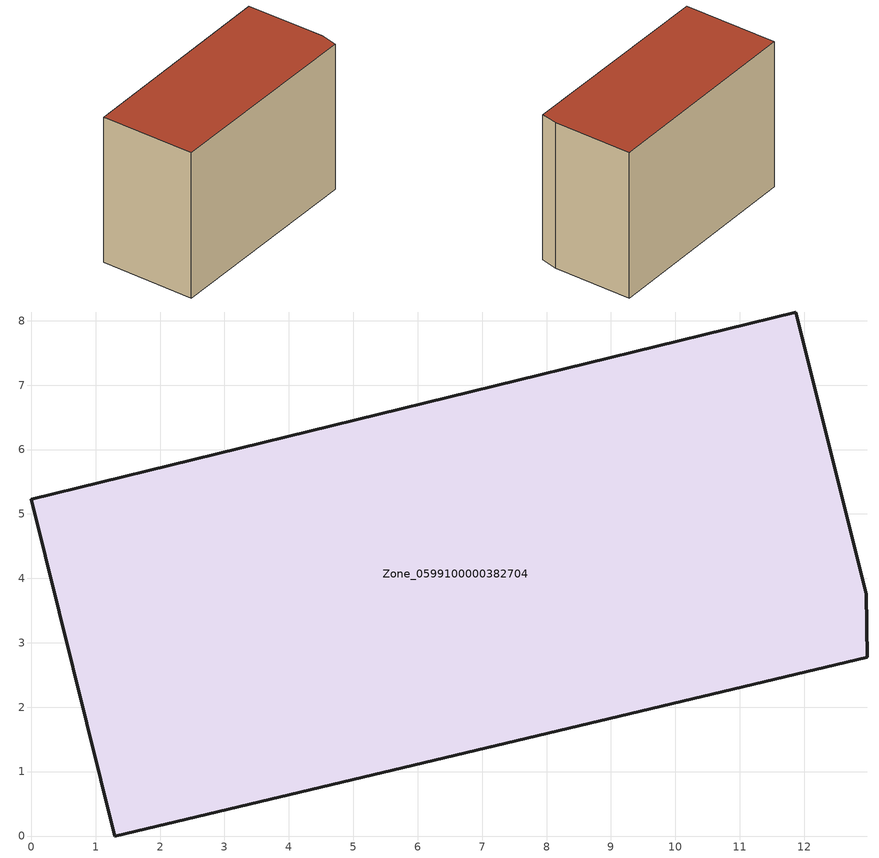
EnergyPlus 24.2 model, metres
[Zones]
Zone_0599100000382704
 floor ground (C_G): 12.98,2.78 1.3,0 0,5.23 11.87,8.13 12.96,3.76 z0
 wall outside (C_F): 12.96,3.76 11.87,8.13 0,5.23 1.3,0 12.98,2.78 12.96,3.76 z0:8.71
 roof outside (C_R): 1.3,0 12.98,2.78 12.96,3.76 11.87,8.13 0,5.23 z8.71
[BUILDING]
Pand.0599100000382704: North Axis=0; Terrain=City; Loads Convergence Tolerance Value=0.04; Temperature Convergence Tolerance Value=0.4; Solar Distribution=FullExterior; Maximum Number of Warmup Days=25; Minimum Number of Warmup Days=1
[Site:Location]
Rotterdam.The.Hague.AP_ZH_NLD Design_Conditions: Latitude=51.96; Longitude=4.45; Time Zone=1; Elevation=-4.5
[SITE:GROUNDTEMPERATURE:BUILDINGSURFACE]
18, 18, 18, 18, 18, 18, 18, 18, 18, 18, 18, 18
[MATERIAL] Thermal Absorptance=0.9; Solar Absorptance=0.7; Visible Absorptance=0.7
Name | Roughness | Thickness | Conductivity | Density | Specific Heat
G.TI.1992-2005 | MediumSmooth | 0.15 | 0.06 | 540 | 1210
F.TI.1992-2005 | Rough | 0.3 | 0.12 | 1920 | 840
R.TI.1992-2005 | MediumRough | 0.2 | 0.08 | 1500 | 1000
[CONSTRUCTION]
C_G: G.TI.1992-2005
C_F: F.TI.1992-2005
C_R: R.TI.1992-2005
[ZONE]
Zone_0599100000382704: Type=1; Multiplier=1; Ceiling Height=Autocalculate; Volume=Autocalculate; Floor Area=autocalculate; Part of Total Floor Area=Yes
[ZONEINFILTRATION:DESIGNFLOWRATE]
Infil_Zone_0599100000382704: Zone or ZoneList or Space or SpaceList=Zone_0599100000382704; Schedule=AlwaysOn; Design Flow Rate Calculation Method=Flow/Area; Flow Rate per Floor Area=0.0015; Constant Term Coefficient=1; Temperature Term Coefficient=0; Velocity Term Coefficient=0; Velocity Squared Term Coefficient=0
[HVACTEMPLATE:ZONE:IDEALLOADSAIRSYSTEM]
Zone_0599100000382704: Maximum Heating Supply Air Temperature=50; Minimum Cooling Supply Air Temperature=13; Maximum Heating Supply Air Humidity Ratio=0.0156; Minimum Cooling Supply Air Humidity Ratio=0.0077; Heating Limit=NoLimit; Cooling Limit=NoLimit; Dehumidification Control Type=ConstantSensibleHeatRatio; Cooling Sensible Heat Ratio=0.7; Dehumidification Setpoint=60; Humidification Control Type=None; Humidification Setpoint=30; Outdoor Air Method=None; Outdoor Air Flow Rate per Person=0.00944; Outdoor Air Flow Rate per Zone Floor Area=0; Outdoor Air Flow Rate per Zone=0; Demand Controlled Ventilation Type=None; Outdoor Air Economizer Type=NoEconomizer; Heat Recovery Type=None; Sensible Heat Recovery Effectiveness=0.7; Latent Heat Recovery Effectiveness=0.65
[ZONECONTROL:THERMOSTAT]
ThermostatControl_Zone_0599100000382704: Zone or ZoneList=Zone_0599100000382704; Control Type Schedule=DualSetpointControlType; Control 1=Thermostat_Zone_0599100000382704; Temperature Difference Between Cutout And Setpoint=0
[THERMOSTATSETPOINT:DUALSETPOINT]
Thermostat_Zone_0599100000382704: Heating Setpoint Temperature Schedule=HeatingSetpoint_Zone_0599100000382704; Cooling Setpoint Temperature Schedule=CoolingSetpoint_Zone_0599100000382704
[SCHEDULE:COMPACT]
HeatingSetpoint_Zone_0599100000382704: Through: 12/31, For: AllDays, Until: 24:00, 21
CoolingSetpoint_Zone_0599100000382704: Through: 12/31, For: AllDays, Until: 24:00, 24
DualSetpointControlType: Through: 12/31, For: AllDays, Until: 24:00, 4
AlwaysOn: Through: 12/31, For: AllDays, Until: 24:00, 1
